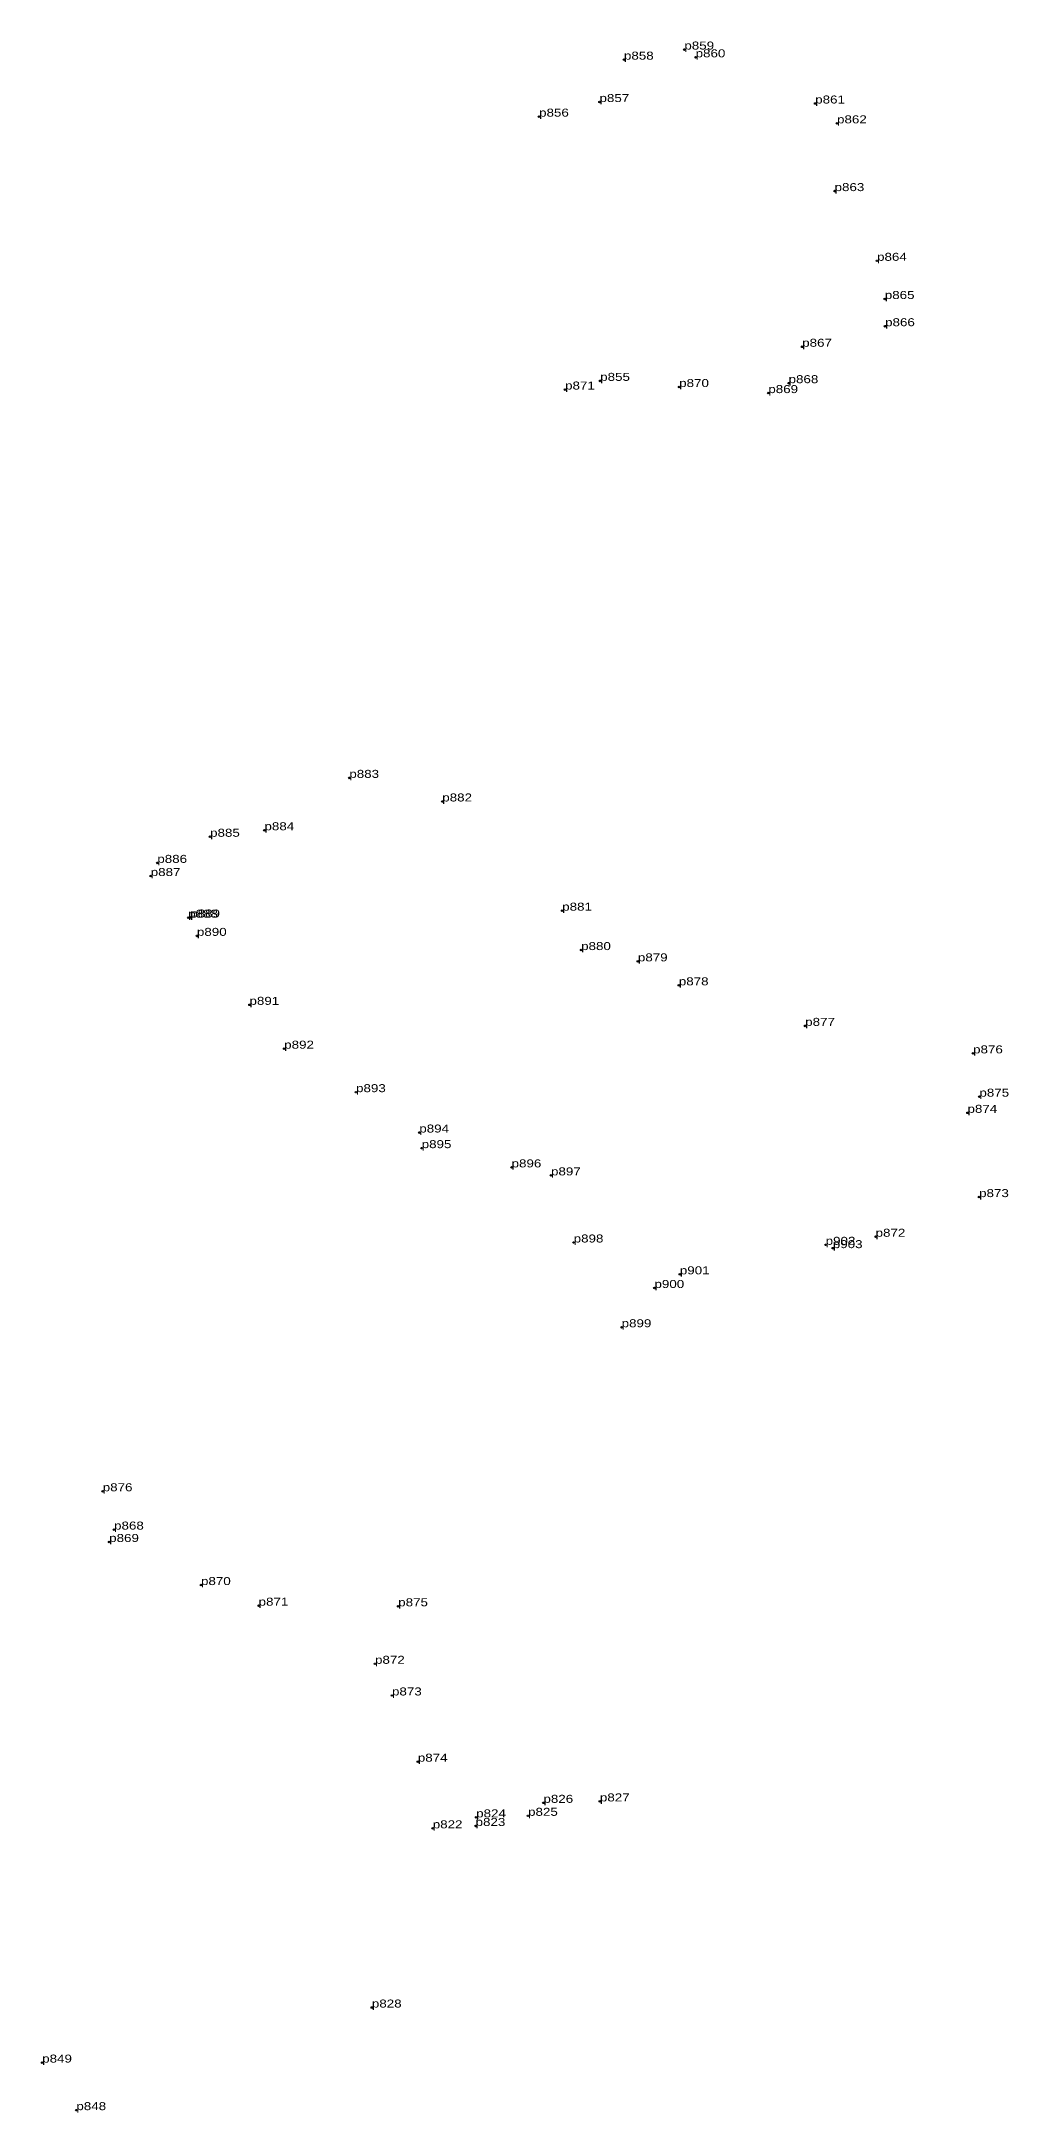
# Model space of a CAD drawing. Header units: metres. Extents: x 543607 to 546308, y 1834524 to 1839461.
# Drawn here: x 545566.4 to 545784, y 1835179.1 to 1835644.9 of the extents above; entities that cross this region are included whole.
import ezdxf

# ---------------------------------------------------------------- set-up
doc = ezdxf.new("R2010")
doc.units = ezdxf.units.M
doc.header["$LTSCALE"] = 0.72
doc.header["$PDMODE"] = 32
doc.header["$PDSIZE"] = 0.36
doc.layers.add('12', color=7, linetype='Continuous')
doc.layers.add('7', color=7, linetype='Continuous')

msp = doc.modelspace()

# ---------------------------------------------------------------- linework, layer by layer
at = {"layer": '7'}
for p in [(545697.47, 1835640.8), (545711.07, 1835643.07), (545713.6, 1835641.32), (545691.97, 1835631.26), (545740.51, 1835630.93), (545678.38, 1835627.98), (545745.42, 1835626.47), (545744.87, 1835611.23), (545754.43, 1835595.55), (545756.17, 1835586.97), (545756.24, 1835580.84), (545737.58, 1835576.22), (545684.23, 1835566.6), (545692.13, 1835568.55), (545709.9, 1835567.16), (545729.96, 1835565.8), (545734.52, 1835568.03), (545635.68, 1835479.26), (545656.59, 1835473.95), (545616.58, 1835467.48), (545604.35, 1835466.01), (545592.47, 1835460.14), (545590.99, 1835457.18), (545683.58, 1835449.39), (545599.43, 1835447.81), (545599.88, 1835447.85), (545601.38, 1835443.72), (545687.84, 1835440.53), (545700.61, 1835437.99), (545709.82, 1835432.6), (545613.21, 1835428.21), (545738.26, 1835423.48), (545621.02, 1835418.35), (545776.04, 1835417.29), (545637.19, 1835408.57), (545777.46, 1835407.56), (545774.78, 1835403.92), (545651.42, 1835399.49), (545651.96, 1835395.98), (545672.19, 1835391.65), (545681.06, 1835389.85), (545777.39, 1835384.97), (545686.16, 1835374.76), (545742.86, 1835374.24), (545754.1, 1835376.05), (545744.47, 1835373.49), (545704.34, 1835364.53), (545710.05, 1835367.6), (545696.95, 1835355.7), (545580.19, 1835318.81), (545582.74, 1835310.19), (545581.64, 1835307.4), (545602.3, 1835297.71), (545615.26, 1835293.07), (545646.68, 1835292.94), (545641.46, 1835280), (545645.28, 1835272.88), (545651.09, 1835257.99), (545679.36, 1835248.73), (545692.06, 1835249.05), (545664.09, 1835243.53), (545664.22, 1835245.46), (545675.9, 1835245.81), (545654.45, 1835243), (545640.75, 1835202.69), (545566.57, 1835190.31), (545574.26, 1835179.61)]:
    msp.add_point(p, dxfattribs=at)

# ---------------------------------------------------------------- texts
at = {"layer": '12', "width": 1.25}
for s, p in [('p859', (545711.07, 1835643.07)), ('p858', (545697.47, 1835640.8)), ('p860', (545713.6, 1835641.32)), ('p857', (545691.97, 1835631.26)), ('p861', (545740.51, 1835630.93)), ('p856', (545678.38, 1835627.98)), ('p862', (545745.42, 1835626.47)), ('p863', (545744.87, 1835611.23)), ('p864', (545754.43, 1835595.55)), ('p865', (545756.17, 1835586.97)), ('p866', (545756.24, 1835580.84)), ('p867', (545737.58, 1835576.22)), ('p855', (545692.13, 1835568.55)), ('p868', (545734.52, 1835568.03)), ('p871', (545684.23, 1835566.6)), ('p870', (545709.9, 1835567.16)), ('p869', (545729.96, 1835565.8)), ('p883', (545635.68, 1835479.26)), ('p882', (545656.59, 1835473.95)), ('p885', (545604.35, 1835466.01)), ('p884', (545616.58, 1835467.48)), ('p887', (545590.99, 1835457.18)), ('p886', (545592.47, 1835460.14)), ('p888', (545599.43, 1835447.81)), ('p889', (545599.88, 1835447.85)), ('p881', (545683.58, 1835449.39)), ('p890', (545601.38, 1835443.72)), ('p880', (545687.84, 1835440.53)), ('p879', (545700.61, 1835437.99)), ('p891', (545613.21, 1835428.21)), ('p878', (545709.82, 1835432.6)), ('p877', (545738.26, 1835423.48)), ('p892', (545621.02, 1835418.35)), ('p876', (545776.04, 1835417.29)), ('p893', (545637.19, 1835408.57)), ('p875', (545777.46, 1835407.56)), ('p874', (545774.78, 1835403.92)), ('p894', (545651.42, 1835399.49)), ('p895', (545651.96, 1835395.98)), ('p896', (545672.19, 1835391.65)), ('p897', (545681.06, 1835389.85)), ('p873', (545777.39, 1835384.97)), ('p898', (545686.16, 1835374.76)), ('p902', (545742.86, 1835374.24)), ('p903', (545744.47, 1835373.49)), ('p872', (545754.1, 1835376.05)), ('p901', (545710.05, 1835367.6)), ('p900', (545704.34, 1835364.53)), ('p899', (545696.95, 1835355.7)), ('p876', (545580.19, 1835318.81)), ('p869', (545581.64, 1835307.4)), ('p868', (545582.74, 1835310.19)), ('p870', (545602.3, 1835297.71)), ('p871', (545615.26, 1835293.07)), ('p875', (545646.68, 1835292.94)), ('p872', (545641.46, 1835280)), ('p873', (545645.28, 1835272.88)), ('p874', (545651.09, 1835257.99)), ('p826', (545679.36, 1835248.73)), ('p827', (545692.06, 1835249.05)), ('p822', (545654.45, 1835243)), ('p823', (545664.09, 1835243.53)), ('p824', (545664.22, 1835245.46)), ('p825', (545675.9, 1835245.81)), ('p828', (545640.75, 1835202.69)), ('p849', (545566.57, 1835190.31)), ('p848', (545574.26, 1835179.61))]:
    msp.add_text(s, height=1.8, dxfattribs=at).set_placement(p)

doc.saveas('drawing.dxf')
